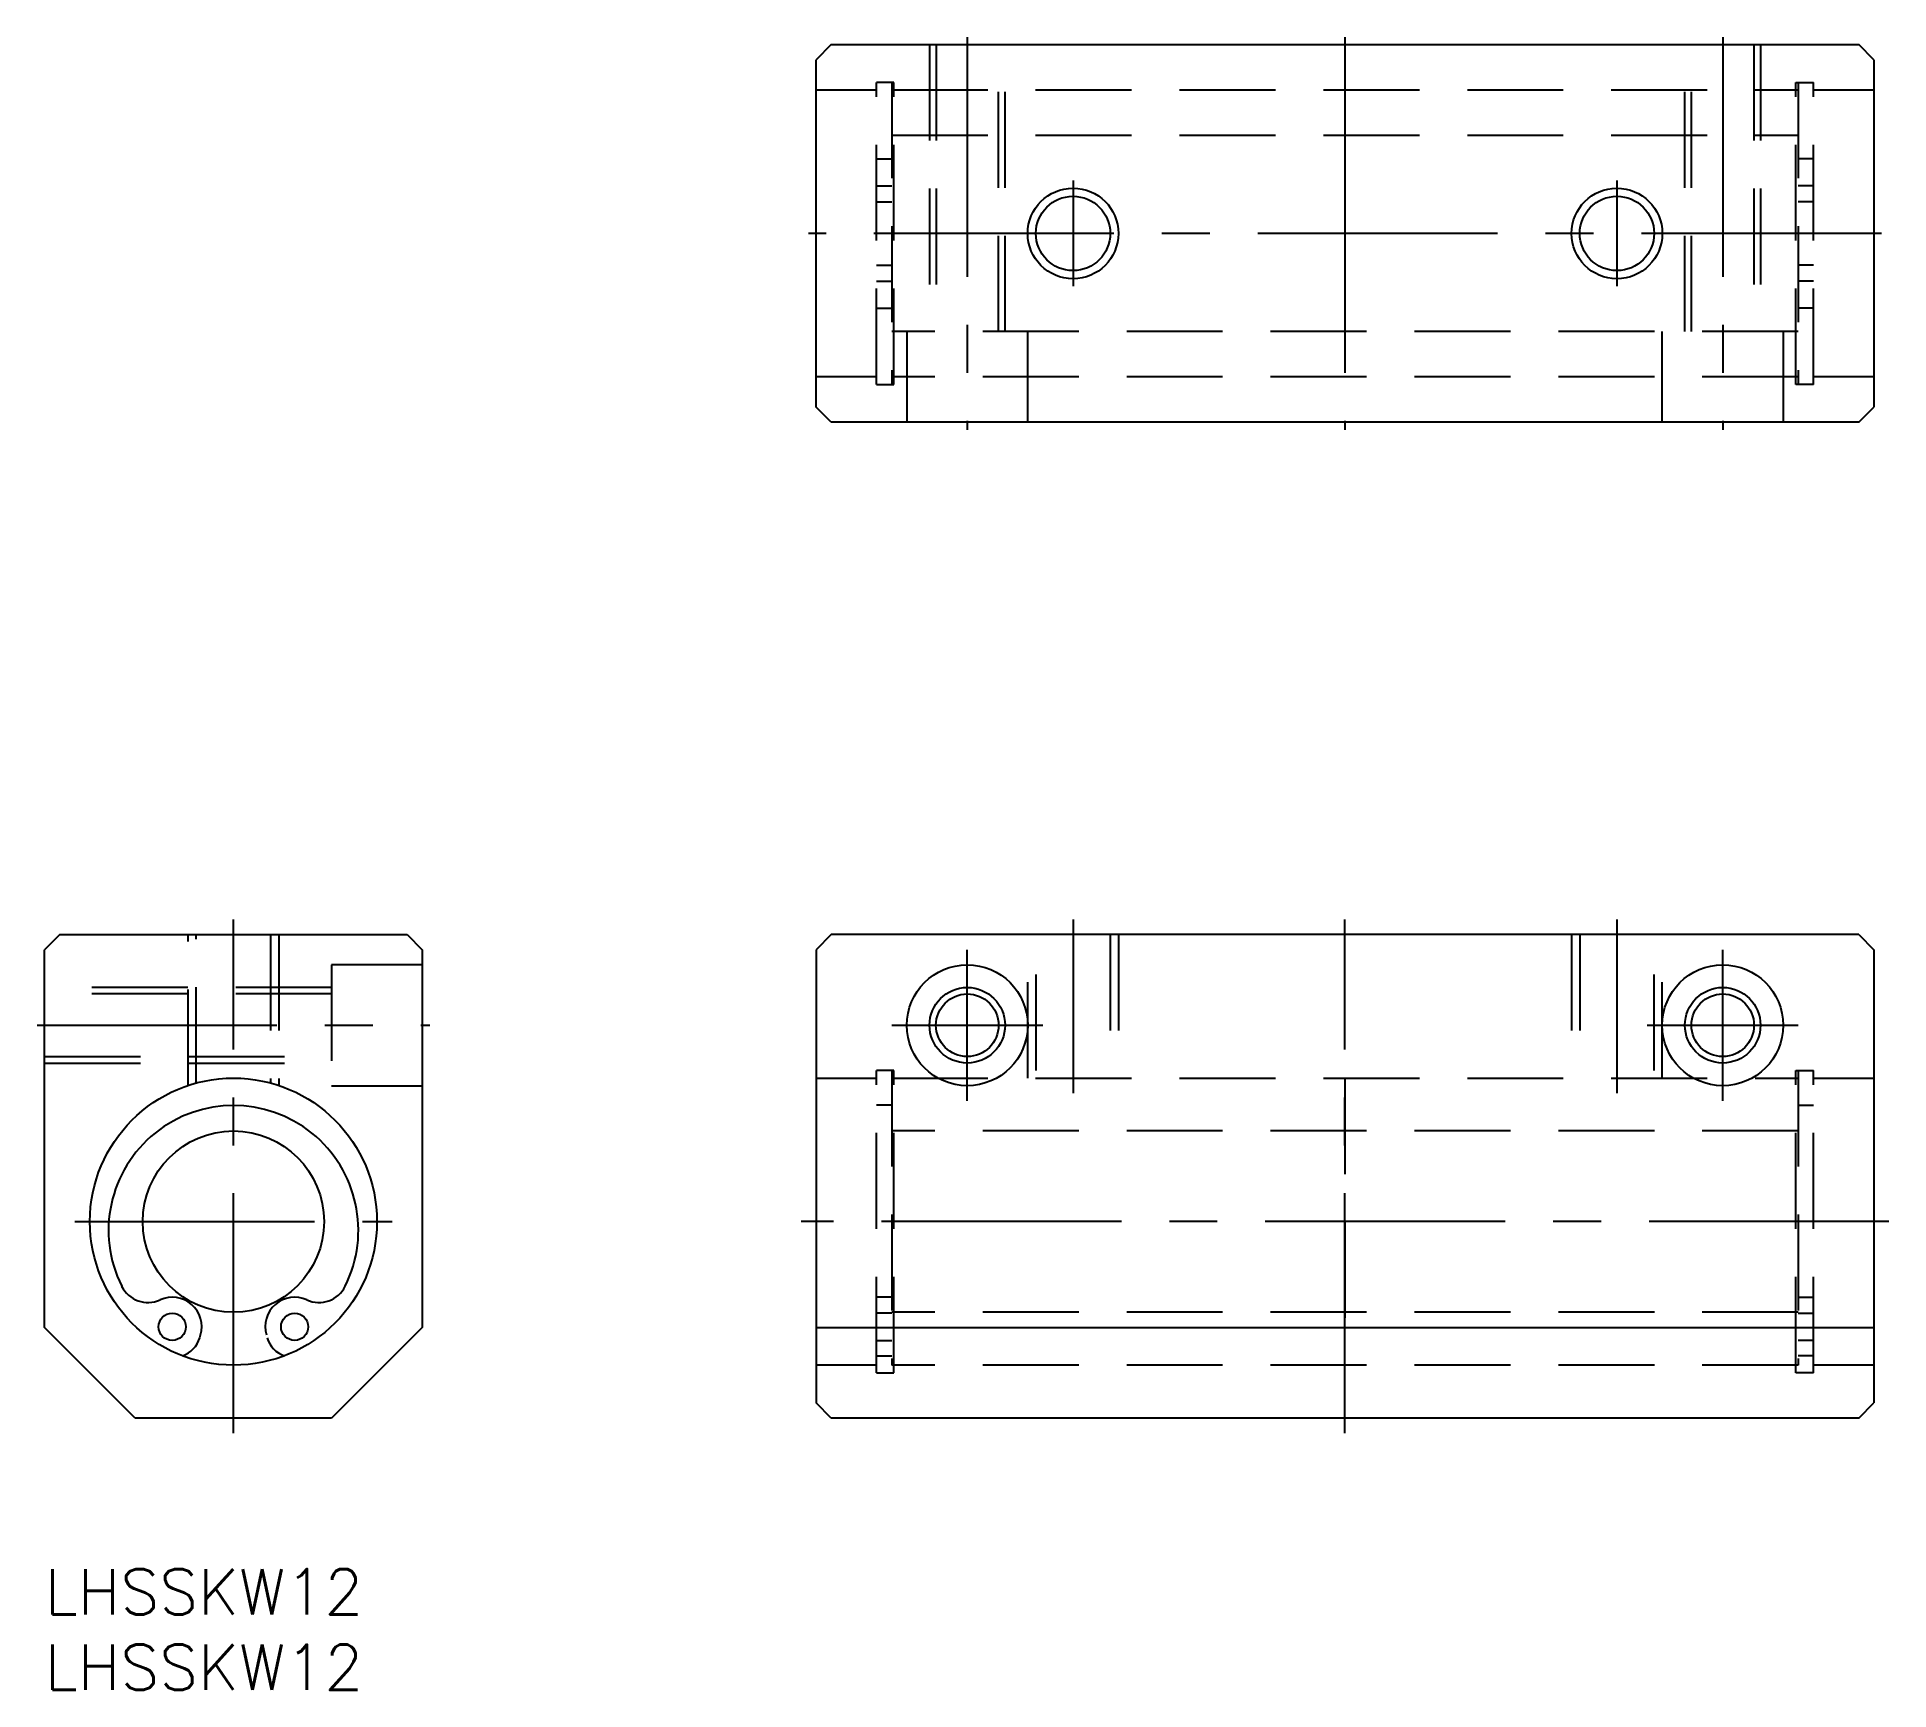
# Model space of a CAD drawing. Extents: x -1 to 122, y -8 to 101.
import ezdxf

# ---------------------------------------------------------------- set-up
doc = ezdxf.new("R2010")
doc.units = 0
doc.header["$LTSCALE"] = 0.5
doc.linetypes.add('CENTER', pattern=[50.8, 31.75, -6.35, 6.35, -6.35])
doc.linetypes.add('DASHED', pattern=[19.05, 12.7, -6.35])
for name, color, linetype in [('MSM_CENTER', 1, 'CENTER'), ('MSM_CONTINUOUS', 7, 'CONTINUOUS'), ('MSM_DASHED', 4, 'DASHED'), ('MSM_NARROW', 5, 'CONTINUOUS'), ('MSM_PART_NUMBER', 7, 'CONTINUOUS')]:
    doc.layers.add(name, color=color, linetype=linetype)
doc.styles.get("Standard").update_dxf_attribs({"font": 'txt.shx', "height": 3, "bigfont": 'bigfont.shx'})

# ---------------------------------------------------------------- blocks, each defined once
blk = doc.blocks.new('*U8')
at = {"layer": 'MSM_PART_NUMBER'}
blk.add_text('LHSSKW12', height=3, dxfattribs=at).set_placement((0, -3))
blk = doc.blocks.new('*U9')
at = {"layer": 'MSM_PART_NUMBER'}
blk.add_text('LHSSKW12', height=3, dxfattribs=at).set_placement((0, -8))

msp = doc.modelspace()

# ---------------------------------------------------------------- linework, layer by layer
at = {"layer": 'MSM_CENTER'}
for p, q in [((61.07, 101.41), (61.07, 75.41)), ((86.07, 101.41), (86.07, 75.41)), ((111.07, 101.41), (111.07, 75.41)), ((68.07, 91.91), (68.07, 84.91)), ((104.07, 91.91), (104.07, 84.91)), ((121.57, 88.41), (50.57, 88.41)), ((12.5, 9), (12.5, 43)), ((68.07, 43), (68.07, 31.5)), ((86.07, 9), (86.07, 43)), ((104.07, 43), (104.07, 31.5)), ((61.07, 31), (61.07, 41)), ((111.07, 31), (111.07, 41)), ((-0.5, 36), (25.5, 36)), ((56.07, 36), (66.07, 36)), ((106.07, 36), (116.07, 36)), ((2, 23), (23, 23)), ((122.07, 23), (50.07, 23))]:
    msp.add_line(p, q, dxfattribs=at)
at = {"layer": 'MSM_CONTINUOUS'}
for p, q in [((52.07, 100.91), (51.07, 99.91)), ((52.07, 100.91), (120.07, 100.91)), ((121.07, 99.91), (120.07, 100.91)), ((51.07, 76.91), (51.07, 99.91)), ((121.07, 99.91), (121.07, 76.91)), ((52.07, 75.91), (51.07, 76.91)), ((120.07, 75.91), (121.07, 76.91)), ((120.07, 75.91), (52.07, 75.91)), ((1, 42), (0, 41)), ((1, 42), (24, 42)), ((24, 42), (25, 41)), ((52.07, 42), (51.07, 41)), ((120.07, 42), (52.07, 42)), ((120.07, 42), (121.07, 41)), ((0, 16), (0, 41)), ((25, 41), (25, 16)), ((51.07, 41), (51.07, 11)), ((121.07, 41), (121.07, 11)), ((6, 10), (0, 16)), ((25, 16), (19, 10)), ((51.07, 16), (121.07, 16)), ((10.27, 15.32), (10.32, 15.5)), ((19, 10), (6, 10)), ((52.07, 10), (51.07, 11)), ((120.07, 10), (52.07, 10)), ((120.07, 10), (121.07, 11))]:
    msp.add_line(p, q, dxfattribs=at)
for centre, radius in [((68.07, 88.41), 2.46), ((104.07, 88.41), 2.46), ((61.07, 36), 4), ((111.07, 36), 4), ((61.07, 36), 2.07), ((111.07, 36), 2.07), ((12.5, 23), 9.5), ((12.5, 23), 6), ((8.45, 16.04), 0.9), ((16.55, 16.04), 0.9)]:
    msp.add_circle(centre, radius, dxfattribs=at)
for centre, radius, start, end in [((12.5, 22.42), 8.27, 333.4352, 206.5648), ((6.84, 19.6), 1.95, 206.5648, 294.338), ((18.16, 19.6), 1.95, 245.662, 333.4352), ((8.45, 16.04), 1.95, 343.8129, 114.338), ((16.55, 16.04), 1.95, 65.662, 196.1871), ((8.54, 15.82), 1.8, 289.0874, 343.8129), ((16.46, 15.82), 1.8, 196.1871, 250.9126)]:
    msp.add_arc(centre, radius, start, end, dxfattribs=at)
at = {"layer": 'MSM_DASHED'}
for p, q in [((58.57, 100.91), (58.57, 81.91)), ((59.01, 100.91), (59.01, 81.91)), ((63.14, 81.91), (63.14, 100.91)), ((63.57, 81.91), (63.57, 100.91)), ((108.57, 81.91), (108.57, 100.91)), ((109.01, 81.91), (109.01, 100.91)), ((113.14, 100.91), (113.14, 81.91)), ((113.57, 100.91), (113.57, 81.91)), ((55.07, 78.41), (55.07, 98.41)), ((56.22, 98.41), (55.07, 98.41)), ((56.07, 98.41), (56.07, 78.41)), ((56.22, 78.41), (56.22, 98.41)), ((115.92, 78.41), (115.92, 98.41)), ((115.92, 98.41), (117.07, 98.41)), ((116.07, 98.41), (116.07, 78.41)), ((117.07, 78.41), (117.07, 98.41)), ((51.07, 97.91), (55.07, 97.91)), ((56.07, 97.91), (116.07, 97.91)), ((86.07, 97.91), (86.07, 78.91)), ((117.07, 97.91), (121.07, 97.91)), ((56.07, 94.91), (116.07, 94.91)), ((55.07, 93.36), (56.07, 93.36)), ((117.07, 93.36), (116.07, 93.36)), ((55.07, 91.56), (56.07, 91.56)), ((117.07, 91.56), (116.07, 91.56)), ((55.07, 90.51), (56.07, 90.51)), ((117.07, 90.51), (116.07, 90.51)), ((55.07, 86.31), (56.07, 86.31)), ((117.07, 86.31), (116.07, 86.31)), ((55.07, 85.26), (56.07, 85.26)), ((117.07, 85.26), (116.07, 85.26)), ((55.07, 83.46), (56.07, 83.46)), ((117.07, 83.46), (116.07, 83.46)), ((116.07, 81.91), (56.07, 81.91)), ((57.07, 81.91), (57.07, 75.91)), ((65.07, 75.91), (65.07, 81.91)), ((107.07, 75.91), (107.07, 81.91)), ((115.07, 81.91), (115.07, 75.91)), ((55.07, 78.91), (51.07, 78.91)), ((116.07, 78.91), (56.07, 78.91)), ((121.07, 78.91), (117.07, 78.91)), ((55.07, 78.41), (56.22, 78.41)), ((117.07, 78.41), (115.92, 78.41)), ((9.5, 32.01), (9.5, 42)), ((10.04, 32.18), (10.04, 42)), ((14.96, 42), (14.96, 32.18)), ((15.5, 42), (15.5, 32.01)), ((65.07, 32.5), (65.07, 42)), ((65.62, 33), (65.62, 42)), ((70.53, 42), (70.53, 32.5)), ((71.07, 42), (71.07, 32.5)), ((101.07, 42), (101.07, 32.5)), ((101.62, 42), (101.62, 32.5)), ((106.53, 33), (106.53, 42)), ((107.07, 32.5), (107.07, 42)), ((19, 40), (19, 32)), ((25, 40), (19, 40)), ((19, 38.5), (0, 38.5)), ((19, 38.07), (0, 38.07)), ((0, 33.93), (19, 33.93)), ((0, 33.5), (19, 33.5)), ((19, 32), (25, 32)), ((51.07, 32.5), (55.07, 32.5)), ((56.22, 33), (55.07, 33)), ((55.07, 13), (55.07, 33)), ((56.07, 33), (56.07, 13.5)), ((56.07, 32.5), (116.07, 32.5)), ((56.22, 13), (56.22, 33)), ((86.07, 32.5), (86.07, 13.5)), ((115.92, 13), (115.92, 33)), ((115.92, 33), (117.07, 33)), ((116.07, 33), (116.07, 13.5)), ((117.07, 13), (117.07, 33)), ((117.07, 32.5), (121.07, 32.5)), ((56.07, 30.7), (55.07, 30.7)), ((116.07, 30.7), (117.07, 30.7)), ((116.07, 29), (56.07, 29)), ((56.07, 17.99), (55.07, 17.99)), ((116.07, 17.99), (117.07, 17.99)), ((56.07, 16.94), (55.07, 16.94)), ((116.07, 17), (56.07, 17)), ((116.07, 16.94), (117.07, 16.94)), ((55.07, 15.14), (56.07, 15.14)), ((117.07, 15.14), (116.07, 15.14)), ((55.07, 13.5), (51.07, 13.5)), ((55.07, 14.12), (56.07, 14.12)), ((116.07, 13.5), (56.07, 13.5)), ((117.07, 14.12), (116.07, 14.12)), ((121.07, 13.5), (117.07, 13.5)), ((55.07, 13), (56.22, 13)), ((117.07, 13), (115.92, 13))]:
    msp.add_line(p, q, dxfattribs=at)
at = {"layer": 'MSM_NARROW'}
for centre, radius in [((68.07, 88.41), 3), ((104.07, 88.41), 3), ((61.07, 36), 2.5), ((111.07, 36), 2.5)]:
    msp.add_circle(centre, radius, dxfattribs=at)

# ---------------------------------------------------------------- block references
at = {"layer": 'MSM_CONTINUOUS'}
for name in ['*U8', '*U9']:
    msp.add_blockref(name, (0, 0), dxfattribs=at)

doc.saveas('drawing.dxf')
